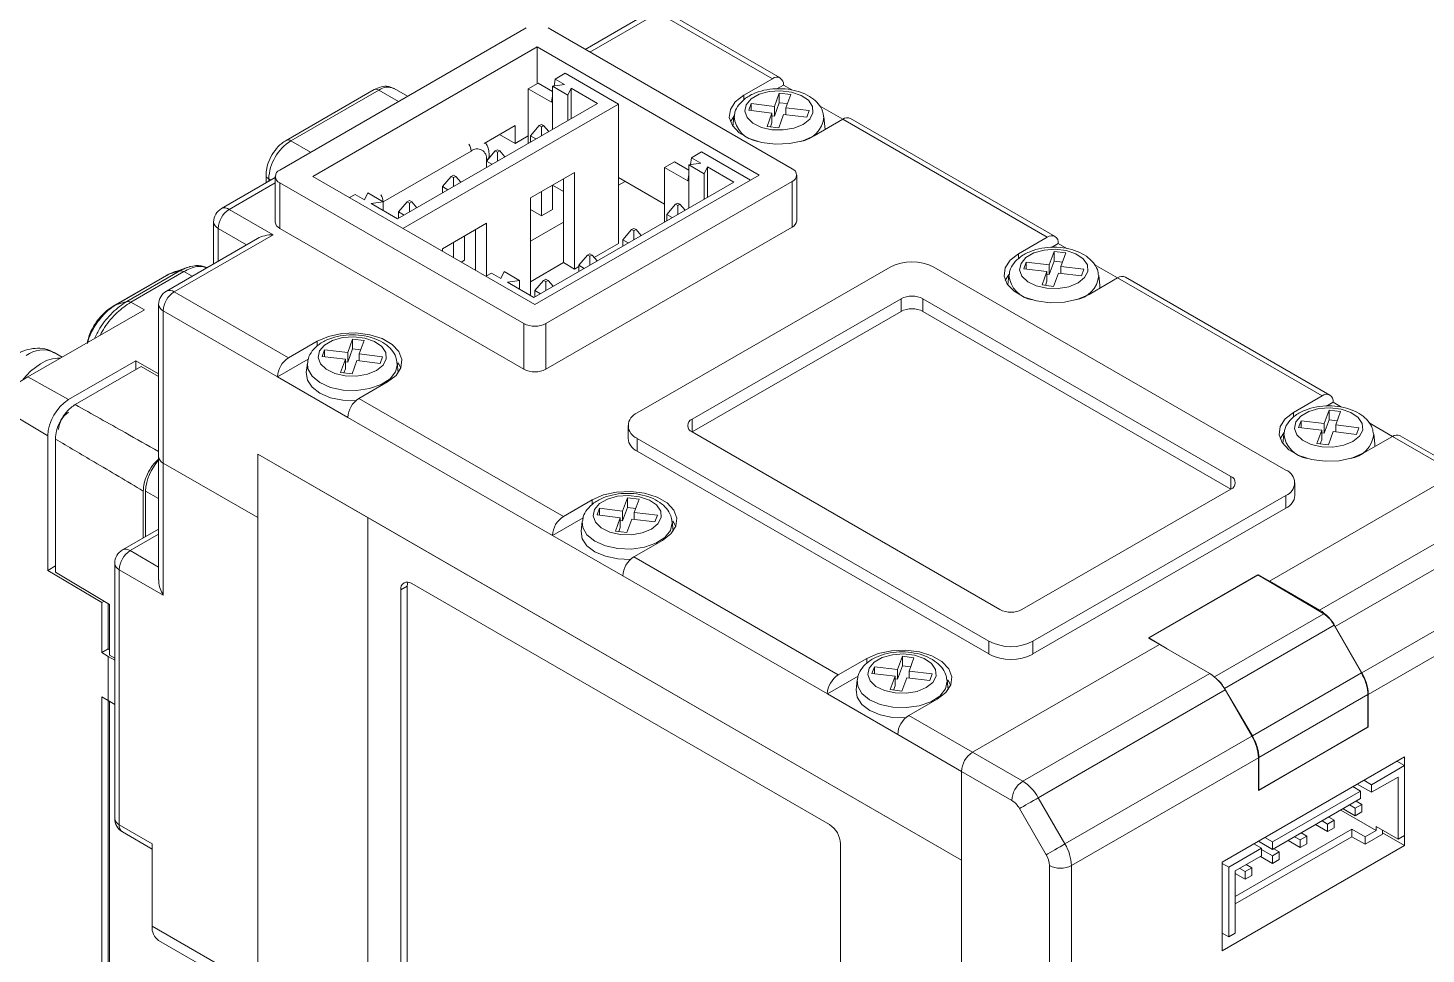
# Model space of a CAD drawing. Header units: inches. Extents: x 0.2 to 16.3, y 0.2 to 11.5.
# Drawn here: x 11.829 to 12.714, y 10.082 to 10.669 of the extents above; entities that cross this region are included whole.
import ezdxf

# ---------------------------------------------------------------- set-up
doc = ezdxf.new("R2010")
doc.units = ezdxf.units.IN
doc.header["$MEASUREMENT"] = 0

msp = doc.modelspace()

# ---------------------------------------------------------------- linework, layer by layer
at = {"color": 7, "linetype": 'Continuous', "lineweight": 18}
for p, q in [((12.22253, 10.67896), (12.18143, 10.65523)), ((12.29984, 10.63669), (12.22745, 10.67847)), ((12.30476, 10.63717), (12.23238, 10.67896)), ((12.14394, 10.66883), (11.98804, 10.57884)), ((12.31236, 10.57964), (12.15786, 10.66883)), ((12.1509, 10.65678), (12.00892, 10.57482)), ((12.1509, 10.65678), (12.29148, 10.57562)), ((12.1509, 10.63347), (12.1509, 10.65678)), ((12.1624, 10.63648), (12.16866, 10.64009)), ((12.16866, 10.64009), (12.2024, 10.62062)), ((12.04773, 10.62975), (11.99205, 10.5976)), ((12.05068, 10.62945), (11.995, 10.59731)), ((12.06897, 10.62555), (12.06052, 10.63043)), ((12.15159, 10.63388), (12.14533, 10.63026)), ((12.14533, 10.63026), (12.15995, 10.62182)), ((12.14533, 10.63026), (12.14533, 10.59571)), ((12.15159, 10.63388), (12.16061, 10.62867)), ((12.16061, 10.63189), (12.1683, 10.63307)), ((12.17041, 10.62623), (12.16061, 10.63189)), ((12.16061, 10.60453), (12.16061, 10.63189)), ((12.1624, 10.63648), (12.16166, 10.63205)), ((12.1624, 10.63648), (12.1683, 10.63307)), ((12.17247, 10.63066), (12.17041, 10.62623)), ((12.17247, 10.63066), (12.18918, 10.62102)), ((12.17247, 10.61138), (12.17247, 10.63066)), ((12.29984, 10.63669), (12.28174, 10.62624)), ((12.3068, 10.63267), (12.30259, 10.63024)), ((12.31219, 10.62955), (12.3068, 10.63267)), ((12.18918, 10.62102), (12.06251, 10.5479)), ((12.2024, 10.62062), (12.06599, 10.54187)), ((12.16061, 10.62581), (12.15995, 10.62182)), ((12.17041, 10.61019), (12.17041, 10.62623)), ((12.2024, 10.62062), (12.2024, 10.53221)), ((12.28648, 10.62093), (12.28494, 10.6167)), ((12.30112, 10.61915), (12.28648, 10.62093)), ((12.28648, 10.61651), (12.28648, 10.62093)), ((12.30419, 10.62761), (12.30112, 10.61915)), ((12.30419, 10.6215), (12.30112, 10.61305)), ((12.30112, 10.61305), (12.30112, 10.61915)), ((12.31151, 10.62672), (12.30419, 10.62761)), ((12.30419, 10.6215), (12.30419, 10.62761)), ((12.30938, 10.62087), (12.30419, 10.6215)), ((12.30844, 10.61827), (12.31151, 10.62672)), ((12.34438, 10.61097), (12.32961, 10.61949)), ((12.27558, 10.61316), (12.27329, 10.60936)), ((12.27554, 10.61248), (12.27489, 10.60646)), ((12.28494, 10.6167), (12.29958, 10.61493)), ((12.29958, 10.61493), (12.29651, 10.60648)), ((12.29958, 10.60882), (12.29958, 10.61493)), ((12.30112, 10.61305), (12.29958, 10.61323)), ((12.30383, 10.60559), (12.3069, 10.61404)), ((12.3069, 10.61404), (12.32155, 10.61227)), ((12.32308, 10.6165), (12.30844, 10.61827)), ((12.30844, 10.61386), (12.30844, 10.61827)), ((12.32155, 10.61227), (12.32308, 10.6165)), ((12.32628, 10.60053), (12.34438, 10.61097)), ((12.33314, 10.60639), (12.33248, 10.61248)), ((12.47383, 10.53624), (12.34438, 10.61097)), ((12.47875, 10.53673), (12.3493, 10.61146)), ((12.13698, 10.60695), (12.11752, 10.59572)), ((12.13698, 10.5957), (12.13698, 10.60695)), ((12.14672, 10.60053), (12.15229, 10.60696)), ((12.15368, 10.60776), (12.15229, 10.60696)), ((12.15229, 10.60696), (12.15368, 10.60615)), ((12.15507, 10.60696), (12.15368, 10.60776)), ((12.15368, 10.60615), (12.15507, 10.60696)), ((12.15368, 10.60615), (12.15368, 10.60053)), ((12.15507, 10.60696), (12.15832, 10.60321)), ((12.29651, 10.60648), (12.30383, 10.60559)), ((12.29958, 10.60882), (12.29864, 10.60622)), ((12.33316, 10.6045), (12.33314, 10.60639)), ((12.12723, 10.60133), (12.13698, 10.5957)), ((12.14533, 10.60052), (12.13698, 10.5957)), ((12.1502, 10.59852), (12.14672, 10.60053)), ((12.14672, 10.60053), (12.14672, 10.59651)), ((12.11888, 10.58446), (12.12445, 10.59089)), ((12.12236, 10.58245), (12.11888, 10.58446)), ((12.11888, 10.58446), (12.11888, 10.58044)), ((12.12061, 10.58645), (12.12061, 10.58767)), ((12.12584, 10.59169), (12.12445, 10.59089)), ((12.12445, 10.59089), (12.12584, 10.59008)), ((12.12724, 10.59089), (12.12584, 10.59169)), ((12.12584, 10.59008), (12.12724, 10.59089)), ((12.12584, 10.58446), (12.12584, 10.59008)), ((12.12724, 10.59089), (12.13048, 10.58714)), ((12.23789, 10.58405), (12.23163, 10.58044)), ((12.23789, 10.58405), (12.24691, 10.57885)), ((12.2487, 10.58666), (12.24796, 10.58223)), ((12.2487, 10.58666), (12.25496, 10.59027)), ((12.2487, 10.58666), (12.2546, 10.58325)), ((12.25496, 10.59027), (12.28592, 10.57241)), ((11.97935, 10.57561), (11.97935, 10.57071)), ((11.98516, 10.57482), (11.98516, 10.54588)), ((12.00892, 10.57482), (12.14951, 10.49366)), ((12.09661, 10.57482), (12.09104, 10.56839)), ((12.098, 10.57562), (12.09661, 10.57482)), ((12.09661, 10.57482), (12.098, 10.57401)), ((12.0994, 10.57482), (12.098, 10.57562)), ((12.098, 10.57401), (12.0994, 10.57482)), ((12.10264, 10.57107), (12.0994, 10.57482)), ((12.14672, 10.56115), (12.17456, 10.57722)), ((12.29148, 10.57562), (12.14951, 10.49366)), ((12.17456, 10.57722), (12.17456, 10.51614)), ((12.23163, 10.58044), (12.24625, 10.572)), ((12.23163, 10.58044), (12.23163, 10.54589)), ((12.24691, 10.57599), (12.24625, 10.572)), ((12.24691, 10.58207), (12.2546, 10.58325)), ((12.25671, 10.57641), (12.24691, 10.58207)), ((12.24691, 10.55471), (12.24691, 10.58207)), ((12.25877, 10.58084), (12.25671, 10.57641)), ((12.25671, 10.56037), (12.25671, 10.57641)), ((12.25877, 10.58084), (12.27548, 10.5712)), ((12.25877, 10.56156), (12.25877, 10.58084)), ((12.31525, 10.54669), (12.31525, 10.57562)), ((11.98516, 10.57407), (11.95111, 10.55441)), ((11.98804, 10.5708), (12.14255, 10.48161)), ((11.98804, 10.5708), (11.98804, 10.54187)), ((12.09452, 10.56638), (12.09104, 10.56839)), ((12.09104, 10.56839), (12.09104, 10.56437)), ((12.098, 10.57401), (12.098, 10.56839)), ((12.27548, 10.5712), (12.14881, 10.49808)), ((12.15647, 10.48161), (12.31236, 10.5716)), ((12.16064, 10.56919), (12.16064, 10.55391)), ((12.1676, 10.56516), (12.16064, 10.56918)), ((12.1676, 10.57321), (12.1676, 10.54588)), ((12.23163, 10.55713), (12.2024, 10.57401)), ((12.2024, 10.56918), (12.20658, 10.57159)), ((12.31236, 10.54267), (12.31236, 10.5716)), ((12.03225, 10.56135), (12.03573, 10.56336)), ((12.04163, 10.55995), (12.03573, 10.56336)), ((12.04369, 10.56439), (12.04163, 10.55995)), ((12.05349, 10.55873), (12.04369, 10.56439)), ((12.04581, 10.55754), (12.05349, 10.55873)), ((12.06251, 10.5479), (12.04581, 10.55754)), ((12.05349, 10.5531), (12.05349, 10.55873)), ((12.06321, 10.55231), (12.06877, 10.55874)), ((12.07017, 10.55955), (12.06877, 10.55874)), ((12.06877, 10.55874), (12.07017, 10.55794)), ((12.07156, 10.55874), (12.07017, 10.55955)), ((12.07017, 10.55794), (12.07156, 10.55874)), ((12.07017, 10.55794), (12.07017, 10.55232)), ((12.07156, 10.55874), (12.0748, 10.55499)), ((12.14672, 10.50007), (12.14672, 10.56115)), ((12.15368, 10.56517), (12.15368, 10.5499)), ((12.23302, 10.55071), (12.23859, 10.55714)), ((12.23998, 10.55794), (12.23859, 10.55714)), ((12.23859, 10.55714), (12.23998, 10.55633)), ((12.24137, 10.55714), (12.23998, 10.55794)), ((12.23998, 10.55633), (12.24137, 10.55714)), ((12.24137, 10.55714), (12.24462, 10.55339)), ((11.95603, 10.55392), (11.98386, 10.53785)), ((12.06668, 10.55031), (12.06321, 10.55231)), ((12.06321, 10.55231), (12.06321, 10.5483)), ((12.14672, 10.55391), (12.15368, 10.5499)), ((12.15368, 10.5499), (12.16064, 10.55391)), ((12.2365, 10.5487), (12.23302, 10.55071)), ((12.23302, 10.55071), (12.23302, 10.54669)), ((12.23998, 10.55633), (12.23998, 10.55071)), ((11.94618, 10.54588), (11.94618, 10.51942)), ((11.98804, 10.54187), (12.14255, 10.45267)), ((12.09104, 10.52901), (12.11888, 10.54508)), ((12.11192, 10.54106), (12.11192, 10.51535)), ((12.11888, 10.54508), (12.11888, 10.51172)), ((12.1676, 10.54588), (12.14672, 10.53383)), ((12.15647, 10.45267), (12.31236, 10.54267)), ((12.1676, 10.54588), (12.1676, 10.52016)), ((12.20518, 10.53464), (12.21075, 10.54107)), ((12.21214, 10.54187), (12.21075, 10.54107)), ((12.21075, 10.54107), (12.21214, 10.54026)), ((12.21354, 10.54107), (12.21214, 10.54187)), ((12.21214, 10.54026), (12.21354, 10.54107)), ((12.21214, 10.53464), (12.21214, 10.54026)), ((12.21354, 10.54107), (12.21678, 10.53732)), ((11.97402, 10.5355), (11.91631, 10.50218)), ((11.98386, 10.53785), (11.92123, 10.50169)), ((12.098, 10.53303), (12.098, 10.52339)), ((12.10496, 10.53705), (12.10496, 10.52177)), ((12.2024, 10.53221), (12.1871, 10.52338)), ((12.20866, 10.53263), (12.20518, 10.53464)), ((12.20518, 10.53464), (12.20518, 10.53062)), ((12.47383, 10.53624), (12.45573, 10.5258)), ((12.48079, 10.53222), (12.47658, 10.5298)), ((12.48618, 10.52911), (12.48079, 10.53222)), ((12.09104, 10.52741), (12.09104, 10.52901)), ((12.10289, 10.52057), (12.10496, 10.52177)), ((12.18291, 10.52499), (12.17734, 10.51857)), ((12.1843, 10.5258), (12.18291, 10.52499)), ((12.18291, 10.52499), (12.1843, 10.52419)), ((12.1857, 10.52499), (12.1843, 10.5258)), ((12.1843, 10.52419), (12.1857, 10.52499)), ((12.1843, 10.52419), (12.1843, 10.51857)), ((12.18894, 10.52125), (12.1857, 10.52499)), ((12.47818, 10.52716), (12.47511, 10.51871)), ((12.4855, 10.52628), (12.47818, 10.52716)), ((12.47818, 10.52106), (12.47818, 10.52716)), ((12.48243, 10.51782), (12.4855, 10.52628)), ((11.92477, 10.51493), (11.89124, 10.49557)), ((11.92724, 10.5145), (11.89371, 10.49514)), ((11.92042, 10.51402), (11.91641, 10.51214)), ((11.92477, 10.51493), (11.91787, 10.51279)), ((11.92894, 10.5169), (11.92218, 10.51466)), ((11.93163, 10.51779), (11.92973, 10.51716)), ((12.11855, 10.51153), (12.12203, 10.51354)), ((12.12793, 10.51013), (12.12203, 10.51354)), ((12.12999, 10.51457), (12.12793, 10.51013)), ((12.13979, 10.50891), (12.12999, 10.51457)), ((12.14672, 10.50811), (12.1676, 10.52016)), ((12.1676, 10.52016), (12.17456, 10.51614)), ((12.17734, 10.51775), (12.17456, 10.51614)), ((12.18082, 10.51656), (12.17734, 10.51857)), ((12.17734, 10.51857), (12.17734, 10.51455)), ((12.3743, 10.51736), (12.21423, 10.42495)), ((12.62485, 10.38879), (12.40214, 10.51736)), ((12.46047, 10.52048), (12.45893, 10.51626)), ((12.45893, 10.51626), (12.47358, 10.51448)), ((12.47511, 10.51871), (12.46047, 10.52048)), ((12.46047, 10.51607), (12.46047, 10.52048)), ((12.47358, 10.51448), (12.47051, 10.50603)), ((12.47358, 10.50838), (12.47358, 10.51448)), ((12.47818, 10.52106), (12.47511, 10.5126)), ((12.47511, 10.5126), (12.47511, 10.51871)), ((12.47783, 10.50514), (12.4809, 10.5136)), ((12.48338, 10.52043), (12.47818, 10.52106)), ((12.4809, 10.5136), (12.49554, 10.51183)), ((12.49707, 10.51605), (12.48243, 10.51782)), ((12.48243, 10.51341), (12.48243, 10.51782)), ((12.49554, 10.51183), (12.49707, 10.51605)), ((12.51837, 10.51053), (12.50361, 10.51905)), ((11.91656, 10.51223), (11.88291, 10.49281)), ((11.91787, 10.51279), (11.88433, 10.49343)), ((12.13211, 10.50772), (12.13979, 10.50891)), ((12.14881, 10.49808), (12.13211, 10.50772)), ((12.13979, 10.50328), (12.13979, 10.50891)), ((12.14951, 10.50249), (12.15507, 10.50892)), ((12.15647, 10.50973), (12.15507, 10.50892)), ((12.15507, 10.50892), (12.15647, 10.50812)), ((12.15786, 10.50892), (12.15647, 10.50973)), ((12.15647, 10.50812), (12.15786, 10.50892)), ((12.15647, 10.50812), (12.15647, 10.5025)), ((12.15786, 10.50892), (12.1611, 10.50517)), ((12.44957, 10.51272), (12.44729, 10.50892)), ((12.44953, 10.51204), (12.44888, 10.50601)), ((12.47051, 10.50603), (12.47783, 10.50514)), ((12.47358, 10.50838), (12.47263, 10.50577)), ((12.47511, 10.5126), (12.47358, 10.51279)), ((12.50028, 10.50008), (12.51837, 10.51053)), ((12.50713, 10.50594), (12.50648, 10.51204)), ((12.50715, 10.50405), (12.50713, 10.50594)), ((12.64782, 10.4358), (12.51837, 10.51053)), ((12.65274, 10.43629), (12.52329, 10.51102)), ((11.88433, 10.49343), (11.89124, 10.49557)), ((11.92123, 10.50169), (11.99361, 10.4599)), ((12.14672, 10.50007), (12.14604, 10.49968)), ((12.15298, 10.50049), (12.14951, 10.50249)), ((12.14951, 10.50249), (12.14951, 10.49848)), ((12.38126, 10.49727), (12.24903, 10.42093)), ((12.38126, 10.48923), (12.38126, 10.49727)), ((12.59006, 10.38477), (12.39518, 10.49727)), ((12.39518, 10.49727), (12.39518, 10.48923)), ((11.90237, 10.49031), (11.82866, 10.44776)), ((11.88309, 10.49262), (11.88433, 10.49343)), ((11.89371, 10.49514), (11.90237, 10.49031)), ((11.91139, 10.49365), (11.91139, 10.39721)), ((11.91427, 10.48963), (11.91427, 10.39319)), ((11.98665, 10.44785), (11.91427, 10.48963)), ((12.38126, 10.48923), (12.24903, 10.4129)), ((12.59005, 10.37674), (12.39518, 10.48923)), ((12.14255, 10.45267), (12.14255, 10.48161)), ((12.15647, 10.48161), (12.15647, 10.45267)), ((11.86671, 10.4713), (11.8661, 10.46937)), ((12.0117, 10.47035), (11.99361, 10.4599)), ((12.03415, 10.47172), (12.03108, 10.46327)), ((12.04147, 10.47083), (12.03415, 10.47172)), ((12.03415, 10.46561), (12.03415, 10.47172)), ((12.0384, 10.46238), (12.04147, 10.47083)), ((11.85032, 10.46026), (11.84519, 10.46322)), ((12.01644, 10.46504), (12.0149, 10.46081)), ((12.0149, 10.46081), (12.02955, 10.45904)), ((12.03108, 10.46327), (12.01644, 10.46504)), ((12.01644, 10.46063), (12.01644, 10.46504)), ((12.03415, 10.46561), (12.03108, 10.45716)), ((12.03108, 10.45716), (12.03108, 10.46327)), ((12.03935, 10.46498), (12.03415, 10.46561)), ((12.05305, 10.46061), (12.0384, 10.46238)), ((12.0384, 10.45797), (12.0384, 10.46238)), ((12.05151, 10.45638), (12.05305, 10.46061)), ((11.89687, 10.45792), (11.85441, 10.43341)), ((11.85859, 10.43025), (11.90035, 10.45436)), ((11.89687, 10.45792), (11.91139, 10.44983)), ((11.89687, 10.45792), (11.89687, 10.45235)), ((11.91139, 10.44814), (11.90035, 10.45436)), ((12.00607, 10.45906), (11.98665, 10.44785)), ((12.0055, 10.45659), (12.00485, 10.4505)), ((12.02955, 10.45904), (12.02648, 10.45059)), ((12.02955, 10.45293), (12.0286, 10.45033)), ((12.02955, 10.45293), (12.02955, 10.45904)), ((12.03108, 10.45716), (12.02955, 10.45734)), ((12.0338, 10.4497), (12.03687, 10.45815)), ((12.03687, 10.45815), (12.05151, 10.45638)), ((12.06309, 10.45057), (12.06245, 10.45659)), ((11.82866, 10.44776), (11.8231, 10.44443)), ((11.85441, 10.43341), (11.82866, 10.44776)), ((11.98665, 10.44785), (12.03119, 10.42214)), ((12.02648, 10.45059), (12.0338, 10.4497)), ((12.03815, 10.43419), (12.05625, 10.44464)), ((12.03815, 10.43419), (12.1676, 10.35946)), ((12.64782, 10.4358), (12.62973, 10.42535)), ((11.84118, 10.41048), (11.81587, 10.4256)), ((12.65217, 10.42672), (12.6491, 10.41827)), ((12.65478, 10.43178), (12.65058, 10.42935)), ((12.6595, 10.42583), (12.65217, 10.42672)), ((12.65217, 10.42061), (12.65217, 10.42672)), ((12.66018, 10.42866), (12.65478, 10.43178)), ((12.65643, 10.41738), (12.6595, 10.42583)), ((12.16064, 10.34741), (12.03119, 10.42214)), ((12.20847, 10.41692), (12.20847, 10.40888)), ((12.63446, 10.42004), (12.63293, 10.41581)), ((12.63293, 10.41581), (12.64757, 10.41404)), ((12.6491, 10.41827), (12.63446, 10.42004)), ((12.63446, 10.41563), (12.63446, 10.42004)), ((12.65217, 10.42061), (12.6491, 10.41216)), ((12.6491, 10.41216), (12.6491, 10.41827)), ((12.65737, 10.41998), (12.65217, 10.42061)), ((12.67107, 10.41561), (12.65643, 10.41738)), ((12.65643, 10.41297), (12.65643, 10.41738)), ((12.66953, 10.41138), (12.67107, 10.41561)), ((12.69236, 10.41008), (12.6776, 10.41861)), ((11.84118, 10.32526), (11.84118, 10.41048)), ((11.846, 10.32402), (11.846, 10.40844)), ((12.21423, 10.40888), (12.43694, 10.28031)), ((12.21423, 10.40888), (12.21423, 10.40084)), ((12.24903, 10.4129), (12.4439, 10.3004)), ((12.62356, 10.41228), (12.62128, 10.40848)), ((12.62352, 10.41159), (12.62288, 10.40557)), ((12.64757, 10.41404), (12.6445, 10.40559)), ((12.64757, 10.40793), (12.64662, 10.40533)), ((12.64757, 10.40793), (12.64757, 10.41404)), ((12.6491, 10.41216), (12.64757, 10.41234)), ((12.65182, 10.4047), (12.65489, 10.41315)), ((12.65489, 10.41315), (12.66953, 10.41138)), ((12.67427, 10.39964), (12.69236, 10.41008)), ((12.68112, 10.4055), (12.68047, 10.41159)), ((12.73273, 10.38678), (12.69236, 10.41008)), ((12.73765, 10.38727), (12.69728, 10.41057)), ((11.97412, 10.39882), (12.41954, 10.14169)), ((11.97412, 10.35864), (11.97412, 10.39882)), ((11.97412, 10.39882), (12.04372, 10.35865)), ((11.97412, 10.39882), (11.97412, 10.06128)), ((12.21423, 10.40084), (12.43694, 10.27228)), ((12.6445, 10.40559), (12.65182, 10.4047)), ((12.68114, 10.40361), (12.68112, 10.4055)), ((11.91139, 10.39721), (11.91139, 10.31925)), ((11.91427, 10.39319), (11.97412, 10.35864)), ((11.91427, 10.39319), (11.91427, 10.30961)), ((12.73273, 10.38678), (12.61441, 10.31848)), ((12.63062, 10.37272), (12.63062, 10.38076)), ((11.90168, 10.34585), (11.90168, 10.3755)), ((11.90313, 10.3755), (11.90313, 10.34669)), ((12.45782, 10.3004), (12.59006, 10.37674)), ((12.46478, 10.28031), (12.62485, 10.37272)), ((12.62485, 10.36468), (12.62485, 10.37272)), ((12.1857, 10.36991), (12.1676, 10.35946)), ((12.19043, 10.36459), (12.1889, 10.36037)), ((12.20507, 10.36282), (12.19043, 10.36459)), ((12.19043, 10.36018), (12.19043, 10.36459)), ((12.20814, 10.37127), (12.20507, 10.36282)), ((12.20814, 10.36517), (12.20507, 10.35671)), ((12.20507, 10.35671), (12.20507, 10.36282)), ((12.21547, 10.37039), (12.20814, 10.37127)), ((12.20814, 10.36517), (12.20814, 10.37127)), ((12.21334, 10.36454), (12.20814, 10.36517)), ((12.2124, 10.36194), (12.21547, 10.37039)), ((12.46478, 10.27228), (12.62485, 10.36468)), ((12.64623, 10.30011), (12.76455, 10.36841)), ((11.97412, 10.06128), (11.97412, 10.35864)), ((12.04372, 10.35865), (12.04372, 10.0211)), ((12.04372, 10.35865), (12.41954, 10.14169)), ((12.04372, 10.35865), (12.04372, 10.00181)), ((12.18006, 10.35862), (12.16064, 10.34741)), ((12.17949, 10.35615), (12.17884, 10.35006)), ((12.1889, 10.36037), (12.20354, 10.35859)), ((12.20354, 10.35859), (12.20047, 10.35014)), ((12.20354, 10.35249), (12.20354, 10.35859)), ((12.20507, 10.35671), (12.20354, 10.3569)), ((12.20779, 10.34926), (12.21086, 10.35771)), ((12.21086, 10.35771), (12.2255, 10.35594)), ((12.22704, 10.36016), (12.2124, 10.36194)), ((12.2124, 10.35752), (12.2124, 10.36194)), ((12.2255, 10.35594), (12.22704, 10.36016)), ((12.23709, 10.35012), (12.23644, 10.35615)), ((12.77439, 10.35802), (12.65607, 10.28972)), ((11.91139, 10.35145), (11.88847, 10.33822)), ((12.16064, 10.34741), (12.20518, 10.32169)), ((12.20047, 10.35014), (12.20779, 10.34926)), ((12.20354, 10.35249), (12.20259, 10.34988)), ((12.21214, 10.33375), (12.23024, 10.34419)), ((11.84118, 10.32526), (11.846, 10.32804)), ((11.88355, 10.3297), (11.88355, 10.16816)), ((12.21214, 10.33375), (12.34159, 10.25902)), ((12.67298, 10.26045), (12.79129, 10.32875)), ((11.87537, 10.30482), (11.84118, 10.32526)), ((11.846, 10.32402), (11.88037, 10.30369)), ((11.91427, 10.30961), (11.88643, 10.32568)), ((11.88643, 10.32568), (11.88643, 10.16414)), ((12.33463, 10.24696), (12.20518, 10.32169)), ((12.60746, 10.3225), (12.53786, 10.28232)), ((12.53816, 10.2825), (12.60715, 10.32232)), ((12.60715, 10.32232), (12.64246, 10.30158)), ((12.61441, 10.31848), (12.60746, 10.3225)), ((12.60746, 10.32214), (12.60746, 10.3225)), ((12.61441, 10.31805), (12.61441, 10.31848)), ((12.61441, 10.31848), (12.64623, 10.30011)), ((12.06877, 10.31525), (12.0646, 10.31284)), ((12.0646, 10.31284), (12.0646, 10.01548)), ((12.06877, 10.31525), (12.06877, 10.01789)), ((12.07156, 10.31686), (12.33603, 10.16418)), ((12.79537, 10.31503), (12.67705, 10.24673)), ((11.87693, 10.30572), (11.87537, 10.30482)), ((11.87537, 10.27315), (11.87537, 10.30482)), ((11.87947, 10.27552), (11.87947, 10.30422)), ((11.88037, 10.30369), (11.88037, 10.27154)), ((12.64246, 10.30158), (12.6488, 10.29773)), ((12.65546, 10.29053), (12.58609, 10.25048)), ((12.67271, 10.2603), (12.65546, 10.29053)), ((12.67298, 10.26045), (12.65607, 10.28972)), ((11.87947, 10.27552), (11.87537, 10.27315)), ((11.88037, 10.275), (11.87947, 10.27552)), ((12.54482, 10.2783), (12.4265, 10.21)), ((12.43694, 10.27228), (12.43694, 10.28031)), ((12.46478, 10.28031), (12.46478, 10.27228)), ((12.53786, 10.28232), (12.54482, 10.2783)), ((12.53816, 10.2825), (12.54973, 10.27547)), ((12.53816, 10.28214), (12.53816, 10.2825)), ((12.54482, 10.2783), (12.57663, 10.25993)), ((11.87537, 10.27315), (11.87947, 10.2707)), ((11.87947, 10.24272), (11.87947, 10.2707)), ((11.88355, 10.26834), (11.87947, 10.2707)), ((11.88037, 10.27154), (11.88355, 10.26966)), ((12.35969, 10.26946), (12.34159, 10.25902)), ((12.38214, 10.27083), (12.37907, 10.26238)), ((12.38946, 10.26994), (12.38214, 10.27083)), ((12.38214, 10.26472), (12.38214, 10.27083)), ((12.38639, 10.26149), (12.38946, 10.26994)), ((12.35405, 10.25817), (12.33463, 10.24696)), ((12.36443, 10.26415), (12.36289, 10.25992)), ((12.36289, 10.25992), (12.37753, 10.25815)), ((12.37907, 10.26238), (12.36443, 10.26415)), ((12.36443, 10.25974), (12.36443, 10.26415)), ((12.37753, 10.25815), (12.37446, 10.2497)), ((12.37753, 10.25204), (12.37753, 10.25815)), ((12.37907, 10.25627), (12.37753, 10.25646)), ((12.38214, 10.26472), (12.37907, 10.25627)), ((12.37907, 10.25627), (12.37907, 10.26238)), ((12.38178, 10.24881), (12.38485, 10.25726)), ((12.38733, 10.26409), (12.38214, 10.26472)), ((12.38485, 10.25726), (12.3995, 10.25549)), ((12.40103, 10.25972), (12.38639, 10.26149)), ((12.38639, 10.25708), (12.38639, 10.26149)), ((12.3995, 10.25549), (12.40103, 10.25972)), ((12.45832, 10.19163), (12.57663, 10.25993)), ((12.67271, 10.2603), (12.60364, 10.22043)), ((12.35349, 10.2557), (12.35283, 10.24961)), ((12.37446, 10.2497), (12.38178, 10.24881)), ((12.37753, 10.25204), (12.37659, 10.24944)), ((12.41108, 10.24968), (12.41043, 10.2557)), ((12.58648, 10.24954), (12.46816, 10.18124)), ((12.60364, 10.22043), (12.58609, 10.25048)), ((12.58648, 10.24954), (12.60338, 10.22027)), ((11.87947, 10.24272), (11.87537, 10.24518)), ((11.87537, 10.00427), (11.87537, 10.24518)), ((11.87947, 10.24272), (11.88355, 10.24037)), ((11.87947, 10.00664), (11.87947, 10.24272)), ((11.88037, 10.2422), (11.88037, 10.00154)), ((12.33463, 10.24696), (12.37918, 10.22125)), ((12.38614, 10.2333), (12.40423, 10.24375)), ((12.67675, 10.24656), (12.60776, 10.20673)), ((12.67675, 10.22589), (12.67675, 10.24656)), ((12.67705, 10.22606), (12.67705, 10.24673)), ((12.38614, 10.2333), (12.4265, 10.21)), ((12.41954, 10.19795), (12.37918, 10.22125)), ((12.60746, 10.18588), (12.67705, 10.22606)), ((12.67675, 10.22589), (12.60776, 10.18606)), ((12.67675, 10.22624), (12.67705, 10.22606)), ((12.48506, 10.15197), (12.60338, 10.22027)), ((12.4265, 10.21), (12.45832, 10.19163)), ((12.60746, 10.20655), (12.48914, 10.13825)), ((12.70002, 10.20717), (12.58449, 10.14048)), ((12.60746, 10.20655), (12.60746, 10.18588)), ((12.60776, 10.18606), (12.60776, 10.20673)), ((12.70002, 10.20155), (12.69515, 10.20436)), ((12.70002, 10.20155), (12.70002, 10.20717)), ((12.41954, 10.14169), (12.41954, 10.19795)), ((12.41954, 10.19795), (12.41954, 9.80414)), ((12.45136, 10.17958), (12.41954, 10.19795)), ((12.70002, 10.20155), (12.67914, 10.18949)), ((12.69584, 10.19432), (12.67914, 10.18467)), ((12.69584, 10.15494), (12.69584, 10.19432)), ((12.70002, 10.15735), (12.70002, 10.20155)), ((12.60776, 10.18606), (12.60746, 10.18623)), ((12.67218, 10.18548), (12.6165, 10.15334)), ((12.66731, 10.18829), (12.67218, 10.18548)), ((12.67009, 10.1899), (12.67914, 10.18467)), ((12.67218, 10.18066), (12.67218, 10.18548)), ((12.67914, 10.18949), (12.67427, 10.19231)), ((12.67914, 10.18467), (12.67914, 10.18949)), ((12.46816, 10.18124), (12.48506, 10.15197)), ((12.67218, 10.18066), (12.6165, 10.14851)), ((12.6687, 10.17463), (12.66522, 10.17664)), ((12.6687, 10.17463), (12.67288, 10.17704)), ((12.67288, 10.17704), (12.66939, 10.17905)), ((12.67288, 10.17704), (12.67288, 10.17221)), ((12.47318, 10.14511), (12.45628, 10.17438)), ((12.65548, 10.16699), (12.652, 10.169)), ((12.68192, 10.16056), (12.65965, 10.17342)), ((12.6687, 10.1698), (12.66104, 10.17423)), ((12.6687, 10.1698), (12.6687, 10.17463)), ((12.67288, 10.17221), (12.6687, 10.1698)), ((11.88643, 10.16414), (11.90731, 10.15209)), ((11.88847, 10.15963), (11.90731, 10.14876)), ((12.59284, 10.11877), (12.66661, 10.16136)), ((12.63808, 10.15695), (12.6346, 10.15896)), ((12.6513, 10.15976), (12.64364, 10.16418)), ((12.6513, 10.16458), (12.64782, 10.16659)), ((12.6513, 10.16458), (12.65548, 10.16699)), ((12.6513, 10.15976), (12.6513, 10.16458)), ((12.65548, 10.16217), (12.6513, 10.15976)), ((12.65548, 10.16699), (12.65548, 10.16217)), ((12.66661, 10.16136), (12.67496, 10.15654)), ((12.66661, 10.16136), (12.66661, 10.15654)), ((12.68192, 10.16056), (12.67496, 10.15654)), ((12.68192, 10.16297), (12.68192, 10.16056)), ((12.69584, 10.15494), (12.68192, 10.16297)), ((12.6861, 10.16056), (12.6861, 10.15815)), ((12.70002, 10.15092), (12.6861, 10.15895)), ((11.90731, 10.15209), (11.90731, 10.09985)), ((12.34299, 10.15213), (12.34299, 9.85477)), ((12.58449, 10.08422), (12.70002, 10.15092)), ((12.66661, 10.15654), (12.59284, 10.11395)), ((12.60954, 10.14932), (12.60467, 10.15213)), ((12.6165, 10.14851), (12.60745, 10.15374)), ((12.61163, 10.15615), (12.6165, 10.15334)), ((12.6165, 10.14851), (12.6165, 10.15334)), ((12.6339, 10.14972), (12.62624, 10.15414)), ((12.6339, 10.15454), (12.63042, 10.15655)), ((12.6339, 10.15454), (12.63808, 10.15695)), ((12.6339, 10.14972), (12.6339, 10.15454)), ((12.63808, 10.15213), (12.6339, 10.14972)), ((12.63808, 10.15695), (12.63808, 10.15213)), ((12.67496, 10.15172), (12.66661, 10.15654)), ((12.6861, 10.15815), (12.67496, 10.15172)), ((12.67496, 10.15172), (12.67496, 10.15654)), ((12.70002, 10.15735), (12.69584, 10.15494)), ((12.70002, 10.15092), (12.70002, 10.15735)), ((12.41954, 10.14169), (12.41954, 9.78485)), ((12.60954, 10.14932), (12.58866, 10.13726)), ((12.60954, 10.1445), (12.59284, 10.13485)), ((12.6165, 10.13967), (12.60884, 10.14409)), ((12.60954, 10.1445), (12.60954, 10.14932)), ((12.6165, 10.14449), (12.60954, 10.14851)), ((12.6165, 10.14449), (12.62068, 10.1469)), ((12.6165, 10.13967), (12.6165, 10.14449)), ((12.62068, 10.14208), (12.6165, 10.13967)), ((12.62068, 10.1469), (12.6172, 10.14891)), ((12.62068, 10.1469), (12.62068, 10.14208)), ((12.47522, 10.06293), (12.47522, 10.13825)), ((12.48914, 10.13825), (12.48914, 10.06293)), ((12.58449, 10.14048), (12.58449, 10.08422)), ((12.58866, 10.13726), (12.58449, 10.13967)), ((12.58866, 10.13726), (12.58866, 10.09306)), ((12.59284, 10.13485), (12.59284, 10.09547)), ((12.5991, 10.12963), (12.59284, 10.13324)), ((12.5991, 10.13445), (12.59562, 10.13646)), ((12.5991, 10.13445), (12.60328, 10.13686)), ((12.5991, 10.12963), (12.5991, 10.13445)), ((12.60328, 10.13686), (12.5998, 10.13887)), ((12.60328, 10.13686), (12.60328, 10.13204)), ((12.60328, 10.13204), (12.5991, 10.12963)), ((11.90731, 10.09985), (11.97412, 10.06128)), ((11.91139, 10.09084), (11.9782, 10.05227)), ((12.58866, 10.09306), (12.58449, 10.09547)), ((12.59284, 10.09547), (12.58866, 10.09306))]:
    msp.add_line(p, q, dxfattribs=at)
at = {"color": 8, "linetype": 'Continuous', "lineweight": 18}
for p, q in [((12.22745, 10.67847), (12.18431, 10.65356)), ((12.05068, 10.62945), (12.0632, 10.62222)), ((12.28174, 10.62312), (12.28174, 10.62624)), ((11.995, 10.59731), (12.00752, 10.59008)), ((12.10914, 10.59088), (12.05347, 10.55874)), ((12.11888, 10.58446), (12.11888, 10.58526)), ((11.98516, 10.57074), (11.95603, 10.55392)), ((11.98108, 10.5732), (11.98237, 10.57246)), ((11.98108, 10.5732), (11.98108, 10.57171)), ((11.96706, 10.53148), (11.94907, 10.54187)), ((11.94907, 10.54187), (11.94907, 10.52109)), ((12.45573, 10.52268), (12.45573, 10.5258)), ((11.91787, 10.51279), (11.92046, 10.51395)), ((11.92724, 10.5145), (11.93254, 10.51155)), ((11.91664, 10.51198), (11.91787, 10.51279)), ((12.0117, 10.46723), (12.0117, 10.47035)), ((12.62973, 10.42223), (12.62973, 10.42535)), ((12.24903, 10.42093), (12.24903, 10.4129)), ((12.59006, 10.37674), (12.59006, 10.38477)), ((11.90313, 10.3755), (11.91139, 10.37074)), ((12.1857, 10.36679), (12.1857, 10.36991)), ((11.91139, 10.34812), (11.89339, 10.33774)), ((11.89339, 10.33774), (11.91139, 10.32735)), ((12.6488, 10.29773), (12.57965, 10.25781)), ((12.35969, 10.26634), (12.35969, 10.26946))]:
    msp.add_line(p, q, dxfattribs=at)
at = {"color": 7, "linetype": 'Continuous', "lineweight": 18, "flags": 128}
for points in [[(12.29957, 10.60436), (12.30669, 10.60419), (12.31353, 10.60536), (12.31933, 10.60775), (12.32347, 10.61111), (12.32551, 10.61505), (12.32521, 10.61916), (12.32262, 10.623), (12.31801, 10.62614), (12.31189, 10.62825), (12.30491, 10.62909), (12.29783, 10.62858), (12.29142, 10.62678), (12.28638, 10.62387), (12.28325, 10.62017), (12.28237, 10.61608), (12.28383, 10.61205), (12.28748, 10.60852), (12.29292, 10.60585), (12.29957, 10.60436)], [(12.28174, 10.62624), (12.27637, 10.6221), (12.27324, 10.61725), (12.2726, 10.61209), (12.2745, 10.60703), (12.2788, 10.60249), (12.28514, 10.59883), (12.293, 10.59635), (12.30176, 10.59525), (12.31071, 10.59562), (12.31911, 10.59742), (12.32628, 10.60053)], [(12.45573, 10.5258), (12.45036, 10.52165), (12.44723, 10.5168), (12.44659, 10.51164), (12.44849, 10.50659), (12.45279, 10.50204), (12.45913, 10.49838), (12.467, 10.4959), (12.47576, 10.4948), (12.4847, 10.49517), (12.4931, 10.49698), (12.50028, 10.50008)], [(12.47356, 10.50391), (12.48068, 10.50374), (12.48752, 10.50492), (12.49332, 10.50731), (12.49747, 10.51066), (12.4995, 10.51461), (12.49921, 10.51872), (12.49662, 10.52256), (12.49201, 10.5257), (12.48588, 10.5278), (12.4789, 10.52865), (12.47182, 10.52814), (12.46542, 10.52633), (12.46037, 10.52342), (12.45724, 10.51972), (12.45636, 10.51564), (12.45782, 10.51161), (12.46147, 10.50807), (12.46691, 10.50541), (12.47356, 10.50391)], [(12.05625, 10.44464), (12.06162, 10.44878), (12.06475, 10.45363), (12.06539, 10.45879), (12.06349, 10.46385), (12.05919, 10.46839), (12.05285, 10.47205), (12.04498, 10.47453), (12.03622, 10.47563), (12.02728, 10.47526), (12.01888, 10.47345), (12.0117, 10.47035)], [(12.02953, 10.44847), (12.03665, 10.4483), (12.04349, 10.44947), (12.04929, 10.45187), (12.05344, 10.45522), (12.05547, 10.45916), (12.05518, 10.46328), (12.05259, 10.46711), (12.04798, 10.47025), (12.04185, 10.47236), (12.03487, 10.4732), (12.02779, 10.4727), (12.02139, 10.47089), (12.01634, 10.46798), (12.01321, 10.46428), (12.01233, 10.46019), (12.01379, 10.45616), (12.01744, 10.45263), (12.02289, 10.44997), (12.02953, 10.44847)], [(11.82561, 10.44643), (11.83035, 10.45137), (11.83664, 10.45607)], [(12.06469, 10.45348), (12.06349, 10.45581), (12.06281, 10.45678)], [(12.00485, 10.4505), (12.00551, 10.44575), (12.00847, 10.44127), (12.01349, 10.43746), (12.02018, 10.43461), (12.02799, 10.43297), (12.03628, 10.43266), (12.03658, 10.43268)], [(12.62973, 10.42535), (12.62435, 10.42121), (12.62122, 10.41636), (12.62058, 10.4112), (12.62249, 10.40614), (12.62678, 10.4016), (12.63312, 10.39794), (12.64099, 10.39546), (12.64975, 10.39436), (12.65869, 10.39473), (12.66709, 10.39654), (12.67427, 10.39964)], [(12.64755, 10.40347), (12.65468, 10.4033), (12.66151, 10.40447), (12.66732, 10.40687), (12.67146, 10.41022), (12.6735, 10.41416), (12.6732, 10.41828), (12.67061, 10.42211), (12.666, 10.42525), (12.65987, 10.42736), (12.65289, 10.42821), (12.64582, 10.4277), (12.63941, 10.42589), (12.63437, 10.42298), (12.63123, 10.41928), (12.63035, 10.41519), (12.63182, 10.41116), (12.63547, 10.40763), (12.64091, 10.40497), (12.64755, 10.40347)], [(12.23024, 10.34419), (12.23561, 10.34834), (12.23874, 10.35319), (12.23938, 10.35835), (12.23748, 10.3634), (12.23318, 10.36795), (12.22684, 10.37161), (12.21897, 10.37409), (12.21021, 10.37519), (12.20127, 10.37482), (12.19287, 10.37301), (12.1857, 10.36991)], [(12.20352, 10.34802), (12.21065, 10.34785), (12.21748, 10.34903), (12.22329, 10.35142), (12.22743, 10.35477), (12.22947, 10.35872), (12.22917, 10.36283), (12.22658, 10.36667), (12.22197, 10.36981), (12.21584, 10.37192), (12.20886, 10.37276), (12.20179, 10.37225), (12.19538, 10.37044), (12.19034, 10.36753), (12.1872, 10.36383), (12.18632, 10.35975), (12.18779, 10.35572), (12.19144, 10.35218), (12.19688, 10.34952), (12.20352, 10.34802)], [(12.23868, 10.35303), (12.23748, 10.35537), (12.2368, 10.35633)], [(12.17884, 10.35006), (12.1795, 10.34531), (12.18246, 10.34083), (12.18749, 10.33701), (12.19417, 10.33417), (12.20198, 10.33253), (12.2101, 10.33221)], [(12.06919, 10.31775), (12.06891, 10.31674), (12.06877, 10.31525)], [(12.40423, 10.24375), (12.4096, 10.24789), (12.41274, 10.25274), (12.41338, 10.2579), (12.41147, 10.26296), (12.40717, 10.2675), (12.40084, 10.27116), (12.39297, 10.27364), (12.38421, 10.27474), (12.37527, 10.27437), (12.36687, 10.27256), (12.35969, 10.26946)], [(12.37751, 10.24758), (12.38464, 10.24741), (12.39148, 10.24859), (12.39728, 10.25098), (12.40142, 10.25433), (12.40346, 10.25827), (12.40316, 10.26239), (12.40057, 10.26622), (12.39596, 10.26936), (12.38984, 10.27147), (12.38286, 10.27232), (12.37578, 10.27181), (12.36937, 10.27), (12.36433, 10.26709), (12.3612, 10.26339), (12.36031, 10.2593), (12.36178, 10.25527), (12.36543, 10.25174), (12.37087, 10.24908), (12.37751, 10.24758)], [(12.35283, 10.24961), (12.35349, 10.24486), (12.35645, 10.24038), (12.36148, 10.23657), (12.36817, 10.23372), (12.37597, 10.23208), (12.38409, 10.23177)], [(12.41268, 10.25259), (12.41147, 10.25492), (12.41079, 10.25589)], [(12.45628, 10.17438), (12.45737, 10.17502), (12.45869, 10.17578), (12.46019, 10.17664), (12.4618, 10.17757), (12.46347, 10.17853), (12.46512, 10.17949), (12.46671, 10.1804), (12.46816, 10.18124)], [(12.47318, 10.14511), (12.47428, 10.14574), (12.4756, 10.1465), (12.47709, 10.14737), (12.4787, 10.1483), (12.48037, 10.14926), (12.48203, 10.15022), (12.48361, 10.15113), (12.48506, 10.15197)]]:
    msp.add_lwpolyline(points, dxfattribs=at)
at = {"color": 8, "linetype": 'Continuous', "lineweight": 18, "flags": 128}
for points in [[(12.02812, 10.43946), (12.02015, 10.44117), (12.01341, 10.44416), (12.0085, 10.44817), (12.00585, 10.45283), (12.00552, 10.45675)], [(12.06245, 10.45658), (12.0625, 10.45587), (12.06138, 10.451), (12.05783, 10.44654), (12.05215, 10.44288), (12.04487, 10.44035), (12.03661, 10.43918), (12.02812, 10.43946)], [(12.20211, 10.33901), (12.19414, 10.34072), (12.1874, 10.34372), (12.18249, 10.34772), (12.17984, 10.35239), (12.17951, 10.35631)], [(12.23644, 10.35614), (12.23649, 10.35542), (12.23537, 10.35055), (12.23182, 10.34609), (12.22615, 10.34244), (12.21886, 10.33991), (12.2106, 10.33873), (12.20211, 10.33901)], [(12.37611, 10.23857), (12.36814, 10.24028), (12.3614, 10.24327), (12.35648, 10.24728), (12.35383, 10.25194), (12.35351, 10.25587)], [(12.41043, 10.25569), (12.41048, 10.25498), (12.40937, 10.25011), (12.40581, 10.24565), (12.40014, 10.24199), (12.39285, 10.23946), (12.3846, 10.23829), (12.37611, 10.23857)]]:
    msp.add_lwpolyline(points, dxfattribs=at)
at = {"color": 7, "linetype": 'Continuous', "lineweight": 18}
for centre, radius, start, end in [((12.30255, 10.63336), 0.0043, 350.78596, 129.20329), ((12.34726, 10.60695), 0.00495, 65.69288, 125.61758), ((12.0113, 10.57183), 0.03025, 122.60548, 177.39452), ((12.11294, 10.58622), 0.00602, 350.78596, 129.20329), ((11.98957, 10.57482), 0.0043, 110.78342, 249.21658), ((12.31084, 10.57562), 0.0043, 290.78342, 69.21658), ((11.95603, 10.54588), 0.00984, 119.99731, 180), ((11.96418, 10.54118), 0.01513, 122.60548, 177.39452), ((11.99008, 10.54638), 0.00495, 185.6948, 245.62534), ((12.31032, 10.54718), 0.00495, 294.37466, 354.3052), ((12.47655, 10.53291), 0.0043, 350.78596, 129.20329), ((12.38822, 10.4905), 0.03026, 62.60967, 117.39033), ((12.52125, 10.5065), 0.00495, 65.69288, 125.61758), ((11.92123, 10.49365), 0.00984, 119.99731, 180), ((11.92938, 10.48895), 0.01513, 122.60548, 177.39452), ((12.38822, 10.48384), 0.01513, 62.60967, 117.39033), ((12.38822, 10.4758), 0.01513, 62.60967, 117.39033), ((12.14951, 10.49504), 0.01513, 242.60967, 297.39033), ((12.00176, 10.44716), 0.01513, 122.60548, 177.39452), ((11.848, 10.4395), 0.02009, 86.83049, 124.4259), ((12.14951, 10.46611), 0.01513, 242.60967, 297.39033), ((11.86992, 10.40917), 0.02877, 122.60548, 177.39452), ((12.0463, 10.42145), 0.01513, 122.60548, 177.39452), ((12.65054, 10.43247), 0.0043, 350.78596, 129.20329), ((11.86185, 10.41383), 0.01381, 122.60548, 177.39452), ((12.21728, 10.41692), 0.00859, 110.78342, 249.21658), ((12.25055, 10.41692), 0.0043, 110.78342, 249.21658), ((12.21832, 10.40986), 0.0099, 185.6948, 245.62534), ((12.69525, 10.40606), 0.00495, 65.69288, 125.61758), ((11.93354, 10.37407), 0.03045, 136.70486, 177.3022), ((11.91631, 10.3977), 0.00495, 185.6948, 245.62534), ((12.58853, 10.38076), 0.0043, 290.78342, 69.21658), ((12.6218, 10.38076), 0.00859, 290.78342, 69.21658), ((12.62077, 10.3737), 0.0099, 294.37466, 354.3052), ((12.17575, 10.34672), 0.01513, 122.60548, 177.39452), ((11.89339, 10.3297), 0.00984, 119.99731, 180), ((11.90154, 10.32499), 0.01513, 122.60548, 177.39452), ((12.22029, 10.32101), 0.01513, 122.60548, 177.39452), ((12.06884, 10.31353), 0.0043, 50.79671, 189.21404), ((12.45086, 10.31383), 0.01513, 242.60967, 297.39033), ((12.6312, 10.27602), 0.0284, 28.85561, 58.04533), ((12.45086, 10.30718), 0.03026, 242.60967, 297.39033), ((12.45086, 10.29914), 0.03026, 242.60967, 297.39033), ((12.34974, 10.24627), 0.01513, 122.60548, 177.39452), ((12.5616, 10.23584), 0.0284, 28.85561, 58.04533), ((12.64867, 10.24576), 0.0284, 1.9565, 31.14373), ((12.39429, 10.22056), 0.01513, 122.60548, 177.39452), ((12.57907, 10.20558), 0.0284, 1.9565, 31.14373), ((12.43465, 10.19726), 0.01513, 122.60548, 177.39452), ((12.46647, 10.17889), 0.01513, 122.60548, 177.39452), ((12.44329, 10.16754), 0.0284, 28.85561, 58.04533), ((12.44384, 10.16753), 0.0142, 28.85561, 58.04533), ((11.89339, 10.16816), 0.00984, 180, 240.00269), ((12.32788, 10.15144), 0.01513, 2.60548, 57.39452), ((12.46075, 10.13728), 0.0284, 1.9565, 31.14373), ((12.46103, 10.13777), 0.0142, 1.9565, 31.14373), ((12.48218, 10.15168), 0.01513, 242.60967, 297.39033), ((11.91695, 10.09878), 0.0097, 173.70115, 234.98667)]:
    msp.add_arc(centre, radius, start, end, dxfattribs=at)
at = {"color": 8, "linetype": 'Continuous', "lineweight": 18}
for centre, radius, start, end in [((12.04895, 10.62704), 0.00297, 54.38242, 114.30712), ((12.05644, 10.6214), 0.0099, 65.69288, 125.61758), ((12.29325, 10.61454), 0.01779, 186.12932, 261.02361), ((12.31525, 10.61413), 0.01732, 277.63258, 354.49915), ((11.99327, 10.5949), 0.00297, 54.38362, 114.29339), ((12.10032, 10.59051), 0.00883, 2.41628, 32.71036), ((12.11766, 10.58796), 0.00297, 294.37586, 354.2914), ((11.98231, 10.57591), 0.00297, 185.70739, 245.62424), ((12.04464, 10.55837), 0.00883, 2.41628, 32.71036), ((11.95314, 10.5499), 0.00495, 54.38242, 114.30712), ((11.95111, 10.54637), 0.00495, 185.6948, 245.62534), ((12.46724, 10.5141), 0.01779, 186.12932, 261.02361), ((12.48924, 10.51369), 0.01732, 277.63258, 354.49915), ((11.91834, 10.49767), 0.00495, 54.38242, 114.30712), ((11.91631, 10.49414), 0.00495, 185.6948, 245.62534), ((11.83793, 10.44818), 0.0167, 64.24405, 128.2365), ((12.64124, 10.41366), 0.01779, 186.12932, 261.02361), ((12.66324, 10.41324), 0.01732, 277.63258, 354.49915), ((11.89051, 10.33371), 0.00495, 54.38242, 114.30712), ((11.88847, 10.33019), 0.00495, 185.6948, 245.62534), ((11.88847, 10.16865), 0.00495, 185.6948, 245.62534), ((11.89125, 10.16361), 0.00485, 173.70115, 234.98667)]:
    msp.add_arc(centre, radius, start, end, dxfattribs=at)
at = {"color": 7, "linetype": 'Continuous', "lineweight": 18}
msp.add_ellipse((11.98386, 10.52981), major_axis=(0.01392, 0), ratio=0.577382, start_param=1.570796, end_param=2.356113, dxfattribs=at)
for points, knots in [([(12.06053, 10.63025), (12.05931, 10.63086), (12.05673, 10.63213), (12.05213, 10.63183), (12.04923, 10.63045), (12.04773, 10.62975)], [0, 0, 0, 0, 0.304243, 0.640452, 1, 1, 1, 1]), ([(12.33226, 10.61246), (12.33211, 10.61373), (12.33176, 10.61676), (12.32898, 10.62098), (12.32469, 10.62489), (12.31886, 10.62793), (12.3118, 10.62991), (12.30406, 10.63059), (12.29628, 10.62992), (12.28898, 10.62789), (12.2829, 10.62463), (12.27857, 10.62041), (12.2761, 10.6163), (12.27587, 10.61361), (12.2758, 10.61269)], [0, 0, 0, 0, 0.057801, 0.137892, 0.221343, 0.311672, 0.406326, 0.501101, 0.596034, 0.692078, 0.7905, 0.877626, 0.958473, 1, 1, 1, 1]), ([(11.99205, 10.5976), (11.99113, 10.59701), (11.98858, 10.59536), (11.98489, 10.59142), (11.98154, 10.58584), (11.97965, 10.58035), (11.97944, 10.57699), (11.97935, 10.57561)], [0, 0, 0, 0, 0.131227, 0.364358, 0.597835, 0.834643, 1, 1, 1, 1]), ([(12.12061, 10.58767), (12.12054, 10.58876), (12.12036, 10.59148), (12.11953, 10.59448), (12.11821, 10.5958), (12.11801, 10.596)], [0, 0, 0, 0, 0.360982, 0.903471, 1, 1, 1, 1]), ([(12.50626, 10.51201), (12.50611, 10.51328), (12.50575, 10.51632), (12.50298, 10.52054), (12.49868, 10.52444), (12.49285, 10.52749), (12.4858, 10.52946), (12.47806, 10.53015), (12.47027, 10.52948), (12.46298, 10.52744), (12.45689, 10.52419), (12.45256, 10.51996), (12.45009, 10.51586), (12.44987, 10.51316), (12.44979, 10.51225)], [0, 0, 0, 0, 0.057801, 0.137892, 0.221343, 0.311672, 0.406326, 0.501101, 0.596034, 0.692078, 0.7905, 0.877626, 0.958473, 1, 1, 1, 1]), ([(11.92046, 10.51395), (11.92095, 10.51421), (11.92158, 10.51456), (11.9221, 10.5146), (11.92222, 10.51461)], [0, 0, 0, 0, 0.763439, 1, 1, 1, 1]), ([(11.94122, 10.51708), (11.9403, 10.51753), (11.93741, 10.51892), (11.9337, 10.51816), (11.93118, 10.51764)], [0, 0, 0, 0, 0.321883, 1, 1, 1, 1]), ([(11.88329, 10.49302), (11.88157, 10.4919), (11.87795, 10.48955), (11.87275, 10.48399), (11.8691, 10.47817), (11.86695, 10.47294), (11.8665, 10.47032), (11.86627, 10.46894)], [0, 0, 0, 0, 0.2044396, 0.4316898, 0.6920933, 0.8387713, 1, 1, 1, 1]), ([(12.06223, 10.45657), (12.06208, 10.45784), (12.06172, 10.46087), (12.05895, 10.46509), (12.05465, 10.469), (12.04882, 10.47204), (12.04177, 10.47402), (12.03403, 10.47471), (12.02624, 10.47403), (12.01895, 10.472), (12.01286, 10.46875), (12.00853, 10.46452), (12.00606, 10.46041), (12.00584, 10.45772), (12.00576, 10.4568)], [0, 0, 0, 0, 0.057801, 0.137892, 0.221343, 0.311672, 0.406326, 0.501101, 0.596034, 0.692078, 0.7905, 0.877626, 0.958473, 1, 1, 1, 1]), ([(11.84499, 10.46301), (11.84416, 10.46356), (11.84156, 10.46529), (11.8363, 10.46614), (11.83002, 10.46572), (11.82497, 10.46403), (11.82212, 10.46244), (11.82119, 10.46193)], [0, 0, 0, 0, 0.119396, 0.372211, 0.618948, 0.875908, 1, 1, 1, 1]), ([(11.846, 10.40844), (11.84614, 10.41016), (11.84641, 10.41359), (11.84859, 10.4192), (11.85178, 10.42433), (11.85532, 10.42812), (11.85766, 10.42965), (11.85859, 10.43025)], [0, 0, 0, 0, 0.214702, 0.429404, 0.644089, 0.858766, 1, 1, 1, 1]), ([(12.68025, 10.41157), (12.6801, 10.41284), (12.67974, 10.41587), (12.67697, 10.42009), (12.67267, 10.424), (12.66684, 10.42704), (12.65979, 10.42902), (12.65205, 10.42971), (12.64427, 10.42903), (12.63697, 10.427), (12.63089, 10.42375), (12.62655, 10.41952), (12.62408, 10.41542), (12.62386, 10.41272), (12.62378, 10.4118)], [0, 0, 0, 0, 0.057801, 0.137892, 0.221343, 0.311672, 0.406326, 0.501101, 0.596034, 0.692078, 0.7905, 0.877626, 0.958473, 1, 1, 1, 1]), ([(11.90168, 10.3755), (11.89129, 10.38167), (11.87273, 10.39267), (11.85416, 10.40362), (11.846, 10.40844)], [0, 0, 0, 0, 0.560005, 1, 1, 1, 1]), ([(11.91198, 10.39619), (11.9115, 10.39585), (11.90955, 10.39442), (11.90652, 10.39042), (11.9035, 10.38486), (11.90191, 10.37961), (11.90175, 10.37667), (11.90168, 10.3755)], [0, 0, 0, 0, 0.080615, 0.331978, 0.58332, 0.834654, 1, 1, 1, 1]), ([(12.23622, 10.35612), (12.23607, 10.3574), (12.23571, 10.36043), (12.23294, 10.36465), (12.22864, 10.36855), (12.22281, 10.3716), (12.21576, 10.37357), (12.20802, 10.37426), (12.20024, 10.37359), (12.19294, 10.37155), (12.18686, 10.3683), (12.18252, 10.36407), (12.18005, 10.35997), (12.17983, 10.35727), (12.17975, 10.35636)], [0, 0, 0, 0, 0.057801, 0.137892, 0.221343, 0.311672, 0.406326, 0.501101, 0.596034, 0.692078, 0.7905, 0.877626, 0.958473, 1, 1, 1, 1]), ([(11.91149, 10.31925), (11.91146, 10.31888), (11.91133, 10.31709), (11.91224, 10.31369), (11.9136, 10.31096), (11.91427, 10.30961)], [0, 0, 0, 0, 0.113006, 0.561338, 1, 1, 1, 1]), ([(12.6488, 10.29773), (12.6502, 10.29671), (12.65271, 10.29489), (12.65461, 10.29186), (12.65546, 10.29053)], [0, 0, 0, 0, 0.557682, 1, 1, 1, 1]), ([(12.41021, 10.25568), (12.41006, 10.25695), (12.40971, 10.25999), (12.40693, 10.2642), (12.40264, 10.26811), (12.3968, 10.27116), (12.38975, 10.27313), (12.38201, 10.27382), (12.37423, 10.27315), (12.36693, 10.27111), (12.36085, 10.26786), (12.35652, 10.26363), (12.35404, 10.25953), (12.35382, 10.25683), (12.35375, 10.25592)], [0, 0, 0, 0, 0.057801, 0.137892, 0.221343, 0.311672, 0.406326, 0.501101, 0.596034, 0.692078, 0.7905, 0.877626, 0.958473, 1, 1, 1, 1]), ([(12.67271, 10.2603), (12.67401, 10.25767), (12.67633, 10.25295), (12.67662, 10.24852), (12.67675, 10.24656)], [0, 0, 0, 0, 0.557568, 1, 1, 1, 1]), ([(12.58609, 10.25048), (12.58501, 10.25223), (12.58382, 10.25417), (12.58228, 10.25532), (12.58213, 10.25544)], [0, 0, 0, 0, 0.901816, 1, 1, 1, 1]), ([(12.60364, 10.22043), (12.60496, 10.21781), (12.60733, 10.21312), (12.60763, 10.20869), (12.60776, 10.20673)], [0, 0, 0, 0, 0.557568, 1, 1, 1, 1])]:
    msp.add_open_spline(points, degree=3, knots=knots, dxfattribs=at)
at = {"color": 8, "linetype": 'Continuous', "lineweight": 18}
for points, knots in [([(11.93119, 10.51752), (11.93054, 10.51739), (11.92852, 10.51697), (11.92629, 10.51576), (11.92477, 10.51493)], [0, 0, 0, 0, 0.317534, 1, 1, 1, 1]), ([(11.92724, 10.5145), (11.93011, 10.51588), (11.9357, 10.51856), (11.93993, 10.51751), (11.94199, 10.517)], [0, 0, 0, 0, 0.513038, 1, 1, 1, 1]), ([(11.89124, 10.49557), (11.88971, 10.4946), (11.88665, 10.49266), (11.88214, 10.4886), (11.87793, 10.48393), (11.87373, 10.4784), (11.87181, 10.4743), (11.87076, 10.47206)], [0, 0, 0, 0, 0.19296, 0.385154, 0.577278, 0.769651, 1, 1, 1, 1]), ([(11.86658, 10.46965), (11.86677, 10.47051), (11.86722, 10.47263), (11.86885, 10.47632), (11.87112, 10.48031), (11.87449, 10.485), (11.87903, 10.48991), (11.88265, 10.49232), (11.88433, 10.49343)], [0, 0, 0, 0, 0.104163, 0.258144, 0.403502, 0.540616, 0.78707, 1, 1, 1, 1]), ([(11.87438, 10.47415), (11.87526, 10.47582), (11.87804, 10.48113), (11.88497, 10.48905), (11.89082, 10.49313), (11.89371, 10.49514)], [0, 0, 0, 0, 0.188477, 0.600222, 1, 1, 1, 1]), ([(11.85859, 10.43025), (11.86912, 10.42433), (11.88674, 10.41443), (11.90432, 10.40451), (11.91139, 10.40052)], [0, 0, 0, 0, 0.597982, 1, 1, 1, 1])]:
    msp.add_open_spline(points, degree=3, knots=knots, dxfattribs=at)
at = {"color": 7, "linetype": 'Continuous', "lineweight": 18}
for points in [[(11.92477, 10.51493), (11.92515, 10.51499), (11.9259, 10.51511), (11.9268, 10.5147), (11.92724, 10.5145)], [(11.89124, 10.49557), (11.89161, 10.49563), (11.89237, 10.49575), (11.89326, 10.49534), (11.89371, 10.49514)]]:
    msp.add_open_spline(points, degree=3, dxfattribs=at)

doc.saveas('drawing.dxf')
